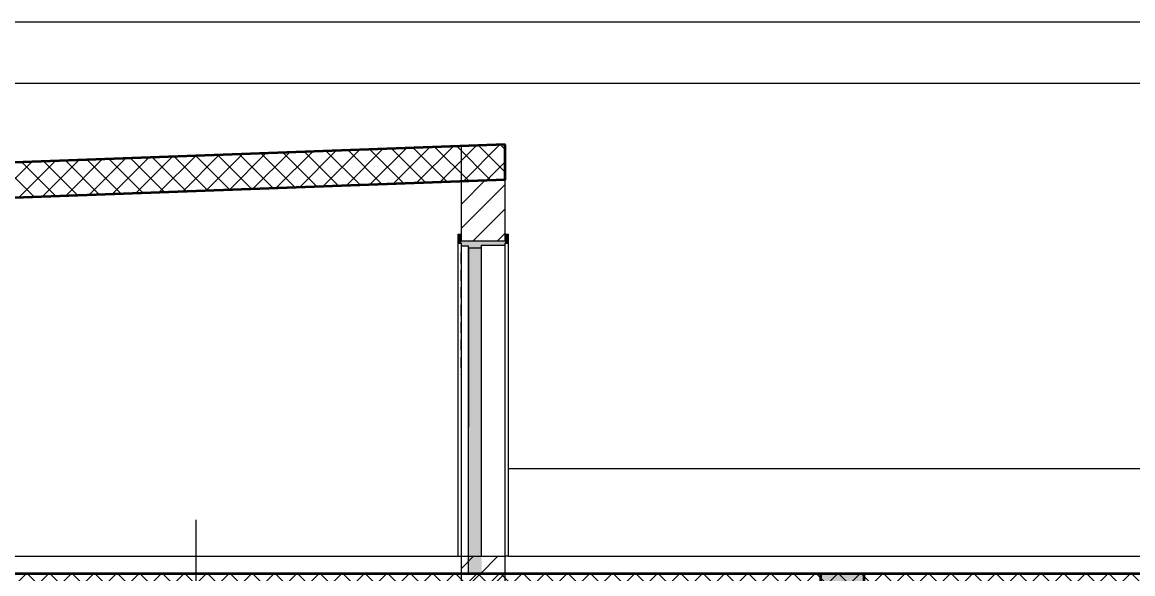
# Model space of a CAD drawing. Header units: millimetres. Extents: x -310 to 171125, y -3027 to 55843.
# Drawn here: x 124227 to 130569, y 52696 to 55843 of the extents above; entities that cross this region are included whole.
import ezdxf

# ---------------------------------------------------------------- set-up
doc = ezdxf.new("R2010")
doc.units = ezdxf.units.MM
doc.header["$MEASUREMENT"] = 0
doc.set_wipeout_variables(frame=1)
doc.linetypes.add('Wipeout_Contour', pattern=[1000, 0, -1000])
for name, color, linetype, lineweight in [('2D Drafting - General_Pen_No__1', 7, 'Continuous', 13), ('Structural - Bearing_Pen_No__1', 7, 'Continuous', 13), ('Structural - Bearing_Pen_No__101', 252, 'Continuous', 13), ('Structural - Bearing_Pen_No__7', 7, 'Continuous', 35)]:
    doc.layers.add(name, color=color, linetype=linetype, lineweight=lineweight)
doc.layers.add('Dimensioning - General', color=7, linetype='Continuous')
doc.layers.add('Structural - Bearing', color=7, linetype='Continuous')
for name, color, linetype, lineweight, true_color in [('Dimensioning - General_Pen_No__61', 7, 'Continuous', 20, 0x6a6a6a), ('Structural - Bearing_Pen_No__108', 7, 'Continuous', 13, 0xfd8379), ('Structural - Bearing_Pen_No__61', 7, 'Continuous', 20, 0x6a6a6a), ('Structural - Bearing_Pen_No__82', 7, 'Continuous', 20, 0xaaaaaa)]:
    doc.layers.add(name, color=color, linetype=linetype, lineweight=lineweight, true_color=true_color)
doc.layers.get('0').off()
doc.styles.add('GENERATED_STYLE_6', font='calibril.ttf')
doc.dimstyles.new('GENERATED_STYLE__1', dxfattribs={"dimtxt": 195.999997, "dimasz": 106.4, "dimexe": 0.18, "dimexo": 0.0625, "dimgap": 0.09, "dimtad": 1, "dimdec": 0, "dimlfac": 0.1, "dimzin": 0, "dimdsep": 46, "dimtxsty": 'GENERATED_STYLE_6', "dimblk": 'ARROWHEAD_2', "dimblk1": 'ARROWHEAD_2', "dimblk2": 'ARROWHEAD_2', "dimcen": 0.09, "dimse1": 1, "dimse2": 1, "dimclrd": 256, "dimclre": 256, "dimclrt": 256, "dimadec": 0, "dimazin": 0, "dimtfac": 1, "dimtdec": 4, "dimtmove": 0, "dimatfit": 3, "dimfxl": 1, "dimtolj": 1, "dimtzin": 0, "dimarcsym": 0})
pattern_1 = [(45, (0, 0), (-69.29646, 69.29646), [])]
pattern_2 = [(45, (0, 0), (-64.346715, 64.346715), []), (135, (0, 0), (64.346715, 64.346715), [])]

# ---------------------------------------------------------------- blocks, each defined once
blk = doc.blocks.new('*D107')
at = {"layer": 'Dimensioning - General_Pen_No__61', "color": 251, "linetype": 'Continuous', "lineweight": 20, "true_color": 0x6a6a6a, "transparency": 16777216}
for p, q in [((134582.9, 52736), (134722.9, 52655.2)), ((134757.9, 52695.6), (134547.9, 52695.6)), ((134652.9, 52495.6), (134652.9, 52695.6)), ((134582.9, 52536), (134722.9, 52455.2)), ((134757.9, 52495.6), (134547.9, 52495.6))]:
    blk.add_line(p, q, dxfattribs=at)
blk = doc.blocks.new('ARROWHEAD_2')
at = {"color": 0, "linetype": 'Continuous', "lineweight": 0}
for p, q in [((-0.378, -0.655), (0.378, 0.655)), ((0, 0), (-1, 0))]:
    blk.add_line(p, q, dxfattribs=at)
blk = doc.blocks.new('*D150')
at = {"layer": 'Dimensioning - General_Pen_No__61', "color": 251, "linetype": 'Continuous', "lineweight": 20, "true_color": 0x6a6a6a, "transparency": 16777216}
for p, q in [((135132.9, 52736), (135272.9, 52655.2)), ((135307.9, 52695.6), (135097.9, 52695.6)), ((135202.9, 52495.6), (135202.9, 52695.6)), ((135132.9, 52536), (135272.9, 52455.2)), ((135307.9, 52495.6), (135097.9, 52495.6))]:
    blk.add_line(p, q, dxfattribs=at)

msp = doc.modelspace()

# ---------------------------------------------------------------- hatches: boundary and pattern name
at = {"layer": 'Structural - Bearing_Pen_No__1', "linetype": 'Continuous', "lineweight": 13}
h = msp.add_hatch(dxfattribs=at)
h.set_pattern_fill('CONCRETE_BLOCK', style=0, pattern_type=2)
h.set_pattern_definition(pattern_2)
h.paths.add_polyline_path([(126985.2, 55145.5), (120177.9, 54895.5), (120185.2, 54695.6), (126985.2, 54944.9)])
at = {"layer": 'Structural - Bearing_Pen_No__101', "linetype": 'Continuous', "lineweight": 13}
msp.add_hatch(color=252, dxfattribs=at).paths.add_polyline_path([(129035.2, 49795.6), (129035.2, 52695.6), (128785.2, 52695.6), (128785.2, 49795.6)])
at = {"layer": 'Structural - Bearing_Pen_No__108', "linetype": 'Continuous', "lineweight": 13, "true_color": 0xfd8379}
h = msp.add_hatch(dxfattribs=at)
h.set_pattern_fill('FIRE_PROOFING', color=11, style=0, pattern_type=2)
h.set_pattern_definition(pattern_1)
h.paths.add_polyline_path([(126985.2, 52695.6), (126735.2, 52695.6), (126735.2, 51995.6), (126985.2, 51995.6)])

# ---------------------------------------------------------------- linework, layer by layer
at = {"layer": 'Structural - Bearing_Pen_No__1', "color": 7, "linetype": 'Continuous', "lineweight": 13}
for p, q in [((126716.2, 54632.6), (126735.2, 54632.6)), ((126985.2, 54632.6), (127004.2, 54632.6)), ((126775.2, 54467.6), (126775.2, 54567.6)), ((126775.2, 54555.6), (126775.2, 54567.6)), ((126775.2, 52695.6), (126775.2, 54467.6)), ((126775.2, 52795.6), (126775.2, 52995.6)), ((128785.2, 49795.6), (128785.2, 52695.6)), ((129035.2, 49795.6), (129035.2, 52695.6)), ((129035.2, 52695.6), (130635.2, 52695.6))]:
    msp.add_line(p, q, dxfattribs=at)
at = {"layer": 'Structural - Bearing_Pen_No__61', "color": 251, "linetype": 'Continuous', "lineweight": 20, "true_color": 0x6a6a6a}
msp.add_lwpolyline([(125219.7, 53003.4), (125219.7, 52495.6)], dxfattribs=at)
at = {"layer": 'Structural - Bearing_Pen_No__7', "color": 7, "linetype": 'Continuous', "lineweight": 35, "flags": 128}
for points in [[(126985.2, 55145.5), (120177.9, 54895.5), (120185.2, 54695.6), (126985.2, 54944.9)], [(129035.2, 49795.6), (129035.2, 52695.6), (128785.2, 52695.6), (128785.2, 49795.6)]]:
    msp.add_lwpolyline(points, close=True, dxfattribs=at)
at = {"layer": 'Structural - Bearing_Pen_No__82', "color": 253, "linetype": 'Continuous', "lineweight": 20, "true_color": 0xaaaaaa}
for p, q in [((126776.2, 54553.3), (126776.2, 54472.4)), ((126776.2, 54472.4), (126776.2, 53531.6)), ((126776.2, 52890.8), (126776.2, 53831.6)), ((126776.2, 52809.9), (126776.2, 52890.8))]:
    msp.add_line(p, q, dxfattribs=at)

# ---------------------------------------------------------------- next in the draw order: wipeouts: each hides what was drawn before it
at = {"color": 254, "linetype": 'Wipeout_Contour', "lineweight": 0, "ltscale": 550451.642679}
msp.add_wipeout([(126735.2, 52695.6), (126735.2, 54582.6), (126716.2, 54582.6), (126716.2, 52695.6)], dxfattribs=at).dxf.layer = 'Structural - Bearing'
at = {"color": 254, "linetype": 'Wipeout_Contour', "lineweight": 0, "ltscale": 551149.497548}
msp.add_wipeout([(126985.2, 52695.6), (126985.2, 54570.6), (126850.2, 54570.6), (126850.2, 52695.6)], dxfattribs=at).dxf.layer = 'Structural - Bearing'

# ---------------------------------------------------------------- next in the draw order: hatches: boundary and pattern name
at = {"layer": 'Structural - Bearing_Pen_No__108', "linetype": 'Continuous', "lineweight": 0, "true_color": 0xfda29a}
for points in [[(126716.2, 54582.6), (126735.2, 54582.6), (126735.2, 54632.6), (126716.2, 54632.6)], [(126735.2, 54595.6), (126735.2, 54567.6), (126775.2, 54567.6), (126775.2, 54555.6), (126850.2, 54555.6), (126850.2, 54595.6)], [(126850.2, 52695.6), (126850.2, 54555.6), (126775.2, 54555.6), (126775.2, 52695.6)]]:
    msp.add_hatch(color=21, dxfattribs=at).paths.add_polyline_path(points)

# ---------------------------------------------------------------- next in the draw order: linework, layer by layer
at = {"layer": 'Structural - Bearing_Pen_No__1', "color": 7, "linetype": 'Continuous', "lineweight": 13}
for p, q in [((126735.2, 54595.6), (126735.2, 55136.3)), ((126716.2, 54582.6), (126716.2, 54632.6)), ((126735.2, 54595.6), (126735.2, 54632.6)), ((126716.2, 54582.6), (126735.2, 54582.6)), ((126735.2, 54595.6), (126850.2, 54595.6)), ((126735.2, 54567.6), (126735.2, 54582.6)), ((126735.2, 54567.6), (126775.2, 54567.6)), ((126735.2, 54467.6), (126735.2, 54567.6)), ((126735.2, 54567.6), (126775.2, 54567.6)), ((126775.2, 54555.6), (126850.2, 54555.6)), ((126850.2, 54555.6), (126850.2, 54570.6)), ((126735.2, 52695.6), (126735.2, 54467.6)), ((126735.2, 52795.6), (126735.2, 52995.6)), ((126735.2, 52795.6), (126775.2, 52795.6)), ((126735.2, 52695.6), (126735.2, 52795.6)), ((126735.2, 51995.6), (126735.2, 52695.6))]:
    msp.add_line(p, q, dxfattribs=at)
at = {"layer": 'Structural - Bearing_Pen_No__61', "color": 251, "linetype": 'Continuous', "lineweight": 20, "true_color": 0x6a6a6a}
msp.add_lwpolyline([(123795.2, 52695.6), (123795.2, 52795.6), (126735.2, 52795.6)], dxfattribs=at)
at = {"layer": 'Structural - Bearing_Pen_No__82', "color": 253, "linetype": 'Continuous', "lineweight": 20, "true_color": 0xaaaaaa}
for p, q in [((126716.2, 52795.6), (126716.2, 54582.6)), ((126734.2, 54566.3), (126734.2, 54567.6)), ((126850.2, 52795.6), (126850.2, 54555.6)), ((126734.2, 54472.4), (126734.2, 54528)), ((126734.2, 54466.8), (126734.2, 54472.4)), ((126734.2, 54368.7), (126734.2, 54430)), ((126734.2, 54367.3), (126734.2, 54428.5)), ((126734.2, 54269.2), (126734.2, 54330.5)), ((126734.2, 54267.8), (126734.2, 54329)), ((126734.2, 54169.7), (126734.2, 54231)), ((126734.2, 54168.2), (126734.2, 54229.5)), ((126734.2, 54070.2), (126734.2, 54131.5)), ((126734.2, 53970.7), (126734.2, 54032)), ((126734.2, 53871.2), (126734.2, 53932.4)), ((126734.2, 53831.6), (126734.2, 53832.9)), ((126734.2, 53831.6), (126734.2, 53830.3)), ((126734.2, 53792), (126734.2, 53730.8)), ((126734.2, 53692.5), (126734.2, 53631.3)), ((126734.2, 53593), (126734.2, 53531.8)), ((126734.2, 53493.5), (126734.2, 53432.2)), ((126734.2, 53394), (126734.2, 53332.7)), ((126734.2, 53294.5), (126734.2, 53233.2)), ((126734.2, 53195), (126734.2, 53133.7)), ((126734.2, 53095.5), (126734.2, 53034.2)), ((126734.2, 52996), (126734.2, 52934.7)), ((126734.2, 52896.4), (126734.2, 52890.8)), ((126734.2, 52890.8), (126734.2, 52835.2)), ((126716.2, 52795.6), (126735.2, 52795.6)), ((126734.2, 52796.9), (126734.2, 52795.6))]:
    msp.add_line(p, q, dxfattribs=at)

# ---------------------------------------------------------------- next in the draw order: wipeouts: each hides what was drawn before it
at = {"color": 254, "linetype": 'Wipeout_Contour', "lineweight": 0, "ltscale": 551442.68186}
msp.add_wipeout([(127004.2, 52695.6), (127004.2, 54582.6), (126985.2, 54582.6), (126985.2, 52695.6)], dxfattribs=at).dxf.layer = 'Structural - Bearing'

# ---------------------------------------------------------------- next in the draw order: hatches: boundary and pattern name
at = {"layer": 'Structural - Bearing_Pen_No__1', "linetype": 'Continuous', "lineweight": 13}
h = msp.add_hatch(dxfattribs=at)
h.set_pattern_fill('CONCRETE_BLOCK', style=0, pattern_type=2)
h.set_pattern_definition(pattern_2)
h.paths.add_polyline_path([(137985.2, 52495.6), (137985.2, 52695.6), (123882.8, 52695.6), (123882.8, 52495.6)])
at = {"layer": 'Structural - Bearing_Pen_No__108', "linetype": 'Continuous', "lineweight": 13, "true_color": 0xfd8379}
h = msp.add_hatch(dxfattribs=at)
h.set_pattern_fill('FIRE_PROOFING', color=11, style=0, pattern_type=2)
h.set_pattern_definition(pattern_1)
h.paths.add_polyline_path([(126985.2, 54944.9), (126735.2, 54935.8), (126735.2, 54595.6), (126985.2, 54595.6)])
at = {"layer": 'Structural - Bearing_Pen_No__108', "linetype": 'Continuous', "lineweight": 0, "true_color": 0xfda29a}
for points in [[(127004.2, 54582.6), (127004.2, 54632.6), (126985.2, 54632.6), (126985.2, 54582.6)], [(126850.2, 54570.6), (126985.2, 54570.6), (126985.2, 54595.6), (126850.2, 54595.6)]]:
    msp.add_hatch(color=21, dxfattribs=at).paths.add_polyline_path(points)
at = {"layer": 'Structural - Bearing_Pen_No__108', "linetype": 'Continuous', "lineweight": 13, "true_color": 0xfd8379}
h = msp.add_hatch(dxfattribs=at)
h.set_pattern_fill('FIRE_PROOFING', color=11, style=0, pattern_type=2)
h.set_pattern_definition(pattern_1)
h.paths.add_polyline_path([(126985.2, 52695.6), (126985.2, 52795.6), (126735.2, 52795.6), (126735.2, 52695.6)])

# ---------------------------------------------------------------- next in the draw order: linework, layer by layer
at = {"layer": '2D Drafting - General_Pen_No__1', "color": 7, "linetype": 'Continuous', "lineweight": 13, "flags": 128}
for points in [[(87895.2, -3027.2), (171125.2, -3027.2), (171125.2, 55842.8), (87895.2, 55842.8)], [(170775.2, 55492.8), (89295.2, 55492.8), (89295.2, -2677.2), (170775.2, -2677.2)]]:
    msp.add_lwpolyline(points, close=True, dxfattribs=at)
at = {"layer": 'Structural - Bearing_Pen_No__1', "color": 7, "linetype": 'Continuous', "lineweight": 13}
for p, q in [((126985.2, 54595.6), (126985.2, 55145.5)), ((126985.2, 54595.6), (126985.2, 54632.6)), ((127004.2, 54582.6), (127004.2, 54632.6)), ((126735.2, 54595.6), (126985.2, 54595.6)), ((126850.2, 54595.6), (126985.2, 54595.6)), ((126850.2, 54570.6), (126985.2, 54570.6)), ((126985.2, 54570.6), (126985.2, 54582.6)), ((126985.2, 54582.6), (127004.2, 54582.6)), ((126735.2, 52795.6), (126985.2, 52795.6)), ((126985.2, 52695.6), (126985.2, 52795.6)), ((126985.2, 52695.6), (128785.2, 52695.6)), ((126985.2, 51995.6), (126985.2, 52695.6))]:
    msp.add_line(p, q, dxfattribs=at)
at = {"layer": 'Structural - Bearing_Pen_No__61', "color": 251, "linetype": 'Continuous', "lineweight": 20, "true_color": 0x6a6a6a}
msp.add_lwpolyline([(127004.2, 52795.6), (137735.2, 52795.6)], dxfattribs=at)
at = {"layer": 'Structural - Bearing_Pen_No__7', "color": 7, "linetype": 'Continuous', "lineweight": 35, "flags": 128}
msp.add_lwpolyline([(137985.2, 52495.6), (137985.2, 52695.6), (123882.8, 52695.6), (123882.8, 52495.6)], close=True, dxfattribs=at)
at = {"layer": 'Structural - Bearing_Pen_No__82', "color": 253, "linetype": 'Continuous', "lineweight": 20, "true_color": 0xaaaaaa}
for p, q in [((126985.2, 52795.6), (126985.2, 54570.6)), ((127004.2, 52795.6), (127004.2, 54582.6)), ((127004.2, 53295.6), (137735.2, 53295.6)), ((127004.2, 52795.6), (126985.2, 52795.6))]:
    msp.add_line(p, q, dxfattribs=at)

# ---------------------------------------------------------------- next in the draw order: dimensions: what is measured, and where the dimension line sits
at = {"layer": 'Dimensioning - General', "color": 251, "linetype": 'Continuous', "lineweight": 20, "true_color": 0x6a6a6a}
for base, p1, p2, picture, middle in [((135202.9, 52695.6), (106916.8, 52495.6), (106969.5, 52695.6), '*D150', (135065.7, 52286.8)), ((134652.9, 52695.6), (107329.5, 52495.6), (107329.5, 52695.6), '*D107', (134515.7, 52286.8))]:
    dim = msp.add_linear_dim(base=base, p1=p1, p2=p2, angle=90, dimstyle='GENERATED_STYLE__1', dxfattribs=at)
    dim.commit()
    dim.dimension.update_dxf_attribs({"geometry": picture, "text_midpoint": middle, "dimtype": 160, "text_rotation": 90})

doc.saveas('drawing.dxf')
